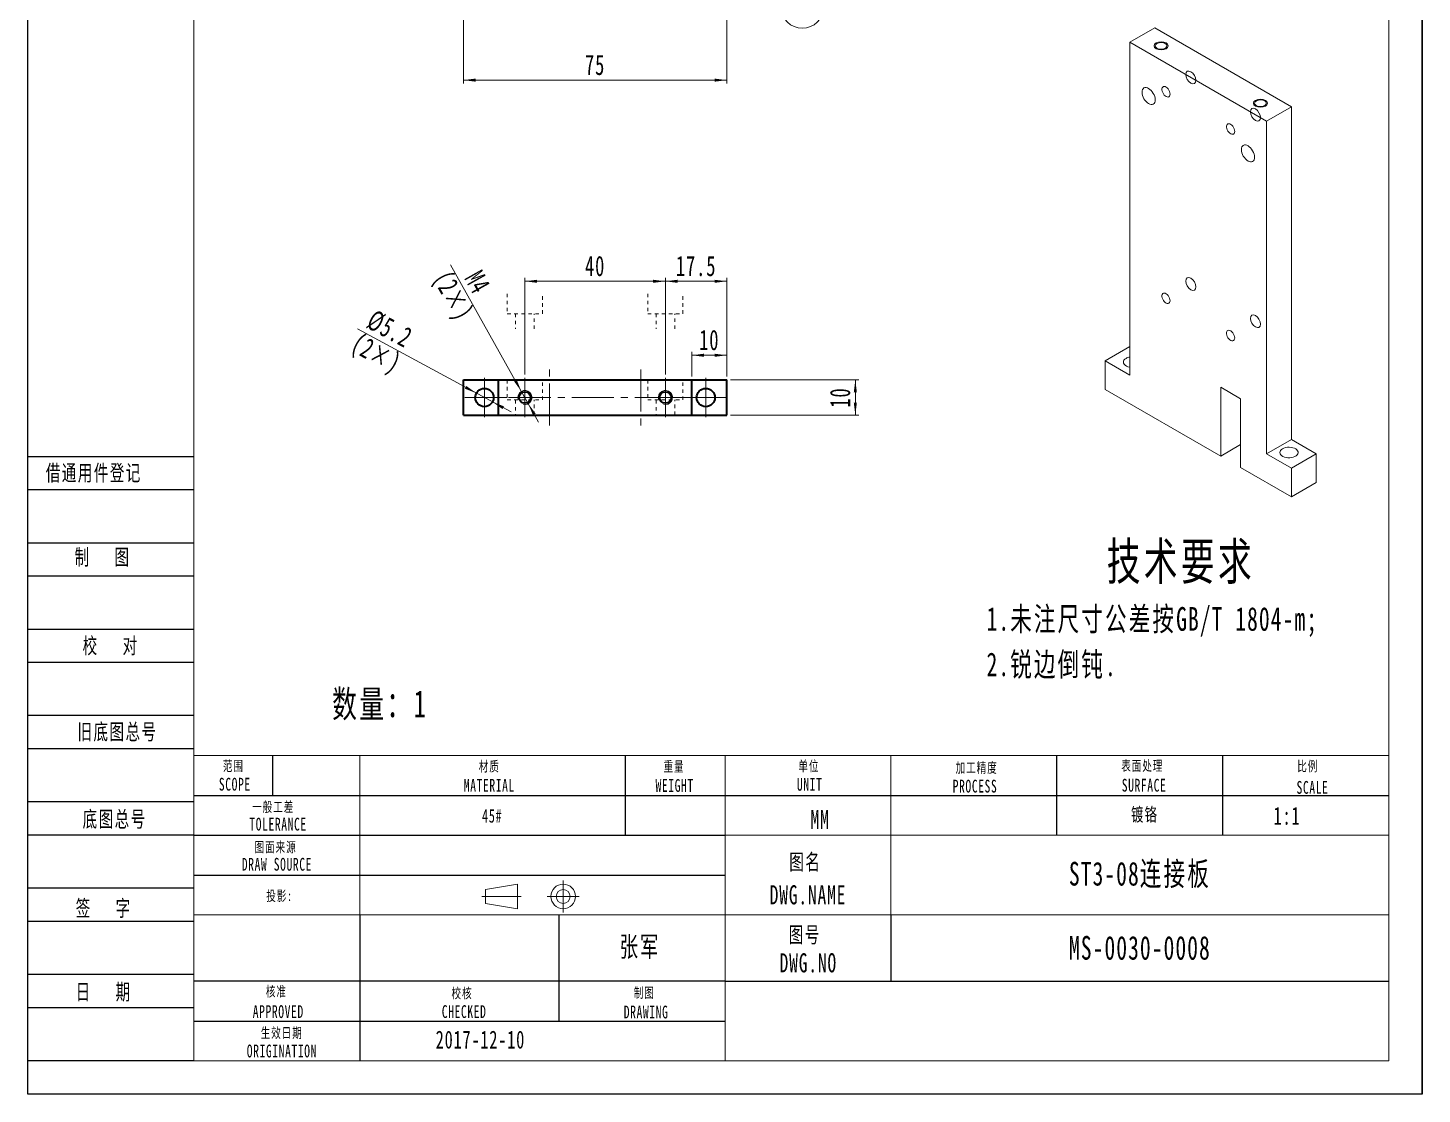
# Model space of a CAD drawing. Header units: millimetres. Extents: x 0 to 8592, y 0 to 561.
# Drawn here: x 2701.8 to 3098.6, y 0 to 303.5 of the extents above; entities that cross this region are included whole.
import ezdxf

# ---------------------------------------------------------------- set-up
doc = ezdxf.new("R2010")
doc.units = ezdxf.units.MM
for name, pattern in [('AD_LTYPE3 0 mm', [16, 11, -1, 1, -1, 1, -1]), ('AD_LTYPE6 0 mm', [12, 1, -1, 1, -1, 1, -1, 1, -1, 1, -1, 1, -1]), ('点画线', [18, 12, -2, 2, -2]), ('虚线', [2, 1, -1])]:
    doc.linetypes.add(name, pattern=pattern)
doc.layers.get('0').update_dxf_attribs({"lineweight": 35})
for name, color, linetype, lineweight in [('ACAD0', 7, 'Continuous', 0), ('ACADA-定位3-标高', 171, 'Continuous', 0), ('ACADA-构件3-柱砼', 9, 'Continuous', 0), ('ACADA-构件8-屋面', 7, 'Continuous', 0), ('EB0', 7, 'Continuous', 35), ('中心线层', 1, '点画线', 18), ('尺寸线层', 3, 'Continuous', 18), ('虚线层', 6, '虚线', 18)]:
    doc.layers.add(name, color=color, linetype=linetype, lineweight=lineweight)
doc.styles.add('标准', font='', dxfattribs={"width": 0.667})
doc.styles.get('标准').set_extended_font_data('宋体')
doc.dimstyles.new('标准', dxfattribs={"dimtxt": 5.779688, "dimasz": 3.5, "dimexe": 1, "dimexo": 1, "dimgap": 1.209086, "dimtad": 1, "dimdec": 1, "dimdsep": 46, "dimtxsty": '标准', "dimblk": '_CAXARROW', "dimcen": 0, "dimdle": 6, "dimazin": 2, "dimtfac": 0.707107, "dimtdec": 3, "dimtmove": 0, "dimatfit": 3, "dimfxl": 1, "dimfrac": 2, "dimtolj": 1, "dimlwd": 18, "dimarcsym": 0})

# ---------------------------------------------------------------- blocks, each defined once
blk = doc.blocks.new('*X9')
at = {"layer": 'EB0', "linetype": 'Continuous', "lineweight": 18}
for points in [[(2890.72, 210.3), (2894.22, 209.86), (2894.22, 210.74)], [(2900.72, 210.3), (2897.22, 209.86), (2897.22, 210.74)]]:
    blk.add_hatch(color=0, dxfattribs=at).paths.add_polyline_path(points, flags=0)
at = {"layer": 'EB0', "color": 0, "linetype": 'Continuous', "lineweight": 18}
for p, q in [((2890.72, 204.27), (2890.72, 211.3)), ((2900.72, 204.27), (2900.72, 211.3)), ((2900.72, 210.3), (2890.72, 210.3))]:
    blk.add_line(p, q, dxfattribs=at)
at = {"layer": 'EB0', "color": 0, "linetype": 'Continuous', "lineweight": 18, "insert": (2895.72, 214.61), "char_height": 5.78, "width": 8.2177, "attachment_point": 5, "line_spacing_factor": 1.15057, "style": '标准'}
blk.add_mtext('\\T1.1;10', dxfattribs=at)
blk = doc.blocks.new('_CAXARROW')
blk.add_hatch(color=0).paths.add_polyline_path([(0, 0), (-1, 0.125), (-1, -0.125)], flags=0)
blk = doc.blocks.new('*X86')
at = {"layer": 'EB0', "linetype": 'Continuous', "lineweight": 18}
for points in [[(2825.72, 288.61), (2829.22, 289.05), (2829.22, 288.17)], [(2900.72, 288.61), (2897.22, 289.05), (2897.22, 288.17)]]:
    blk.add_hatch(color=0, dxfattribs=at).paths.add_polyline_path(points, flags=0)
at = {"layer": 'EB0', "color": 0, "linetype": 'Continuous', "lineweight": 18}
for p, q in [((2825.72, 325.36), (2825.72, 287.61)), ((2900.72, 325.36), (2900.72, 287.61)), ((2825.72, 288.61), (2900.72, 288.61))]:
    blk.add_line(p, q, dxfattribs=at)
at = {"layer": 'EB0', "color": 0, "linetype": 'Continuous', "lineweight": 18, "insert": (2863.22, 292.92), "char_height": 5.78, "width": 8.1213, "attachment_point": 5, "line_spacing_factor": 1.15057, "style": '标准'}
blk.add_mtext('\\T1.1;75', dxfattribs=at)
blk = doc.blocks.new('*X101')
at = {"layer": 'EB0', "linetype": 'Continuous', "lineweight": 18}
for points in [[(2883.22, 231.36), (2886.72, 230.92), (2886.72, 231.79)], [(2900.72, 231.36), (2897.22, 230.92), (2897.22, 231.79)]]:
    blk.add_hatch(color=0, dxfattribs=at).paths.add_polyline_path(points, flags=0)
at = {"layer": 'EB0', "color": 0, "linetype": 'Continuous', "lineweight": 18}
for p, q in [((2883.22, 204.87), (2883.22, 232.36)), ((2900.72, 231.36), (2883.22, 231.36)), ((2900.72, 204.27), (2900.72, 232.36))]:
    blk.add_line(p, q, dxfattribs=at)
at = {"layer": 'EB0', "color": 0, "linetype": 'Continuous', "lineweight": 18, "insert": (2891.97, 235.67), "char_height": 5.78, "width": 17.1678, "attachment_point": 5, "line_spacing_factor": 1.15057, "style": '标准'}
blk.add_mtext('\\T1.1;17.5', dxfattribs=at)
blk = doc.blocks.new('*X102')
at = {"layer": 'EB0', "linetype": 'Continuous', "lineweight": 18}
for points in [[(2843.22, 231.36), (2846.72, 231.79), (2846.72, 230.92)], [(2883.22, 231.36), (2879.72, 231.79), (2879.72, 230.92)]]:
    blk.add_hatch(color=0, dxfattribs=at).paths.add_polyline_path(points, flags=0)
at = {"layer": 'EB0', "color": 0, "linetype": 'Continuous', "lineweight": 18}
for p, q in [((2843.22, 204.87), (2843.22, 232.36)), ((2843.22, 231.36), (2883.22, 231.36)), ((2883.22, 204.87), (2883.22, 232.36))]:
    blk.add_line(p, q, dxfattribs=at)
at = {"layer": 'EB0', "color": 0, "linetype": 'Continuous', "lineweight": 18, "insert": (2863.22, 235.67), "char_height": 5.78, "width": 8.2177, "attachment_point": 5, "line_spacing_factor": 1.15057, "style": '标准'}
blk.add_mtext('\\T1.1;40', dxfattribs=at)
blk = doc.blocks.new('*X103')
at = {"layer": 'EB0', "linetype": 'Continuous', "lineweight": 18}
for points in [[(2937.29, 203.27), (2936.85, 199.77), (2937.72, 199.77)], [(2937.29, 193.27), (2936.85, 196.77), (2937.72, 196.77)]]:
    blk.add_hatch(color=0, dxfattribs=at).paths.add_polyline_path(points, flags=0)
at = {"layer": 'EB0', "color": 0, "linetype": 'Continuous', "lineweight": 18}
for p, q in [((2901.72, 203.27), (2938.29, 203.27)), ((2937.29, 193.27), (2937.29, 203.27)), ((2901.72, 193.27), (2938.29, 193.27))]:
    blk.add_line(p, q, dxfattribs=at)
at = {"layer": 'EB0', "color": 0, "linetype": 'Continuous', "lineweight": 18, "insert": (2932.98, 198.27), "char_height": 5.78, "width": 8.2177, "attachment_point": 5, "rotation": 90, "line_spacing_factor": 1.15057, "style": '标准'}
blk.add_mtext('\\T1.1;10', dxfattribs=at)
blk = doc.blocks.new('*X104')
at = {"layer": 'EB0', "linetype": 'Continuous', "lineweight": 18}
for points in [[(2829.43, 199.51), (2826.56, 201.56), (2826.15, 200.79)], [(2834, 197.03), (2837.29, 195.75), (2836.87, 194.98)]]:
    blk.add_hatch(color=0, dxfattribs=at).paths.add_polyline_path(points, flags=0)
at = {"layer": 'EB0', "color": 0, "linetype": 'Continuous', "lineweight": 18}
blk.add_line((2795.63, 217.81), (2839.28, 194.18), dxfattribs=at)
at = {"layer": 'EB0', "color": 0, "linetype": 'Continuous', "lineweight": 18, "attachment_point": 5, "rotation": 331.5676, "line_spacing_factor": 1.15057, "style": '标准'}
for s, insert, char_height, width in [('\\T1.1;%%C5.2', (2804.76, 217.77), 5.7797, 21.8618), ('\\T1.1;(2×)', (2800.66, 210.19), 5.78, 25.9084)]:
    blk.add_mtext(s, dxfattribs=dict(at, insert=insert, char_height=char_height, width=width))
blk = doc.blocks.new('*X105')
at = {"layer": 'EB0', "linetype": 'Continuous', "lineweight": 18}
for points in [[(2842.24, 200.02), (2840.91, 203.28), (2840.15, 202.86)], [(2844.19, 196.53), (2846.29, 193.68), (2845.52, 193.26)]]:
    blk.add_hatch(color=0, dxfattribs=at).paths.add_polyline_path(points, flags=0)
at = {"layer": 'EB0', "color": 0, "linetype": 'Continuous', "lineweight": 18}
blk.add_line((2822.1, 236.02), (2847.12, 191.29), dxfattribs=at)
at = {"layer": 'EB0', "color": 0, "linetype": 'Continuous', "lineweight": 18, "char_height": 5.78, "attachment_point": 5, "rotation": 299.228, "line_spacing_factor": 1.15057, "style": '标准'}
for s, insert, width in [('\\T1.1;M4', (2829.79, 231.1), 23.5824), ('\\T1.1;(2×)', (2822.27, 226.89), 39.5891)]:
    blk.add_mtext(s, dxfattribs=dict(at, insert=insert, width=width))
blk = doc.blocks.new('*X285')
at = {"layer": '尺寸线层', "color": 0, "linetype": 'Continuous', "lineweight": 18}
for p, q in [((-21.46, 0), (6, 0)), ((0, -2), (0, -11))]:
    blk.add_line(p, q, dxfattribs=at)
at = {"layer": '尺寸线层', "color": 0, "linetype": 'Continuous', "lineweight": 35}
blk.add_line((6, -2), (-6, -2), dxfattribs=at)
at = {"layer": '尺寸线层', "color": 0, "linetype": 'Continuous', "lineweight": 18}
blk.add_circle((0, -17), 6, dxfattribs=at)
at = {"layer": '尺寸线层', "color": 0, "linetype": 'Continuous', "lineweight": 18, "insert": (0, -17), "char_height": 5.78, "width": 3.9514, "attachment_point": 5, "line_spacing_factor": 1.15057, "style": '标准'}
blk.add_mtext('\\T1.1;A', dxfattribs=at)

msp = doc.modelspace()

# ---------------------------------------------------------------- linework, layer by layer
at = {"layer": 'ACAD0', "linetype": 'Continuous', "lineweight": 0}
for p, q in [((2749, 9.45), (2749, 551.83)), ((3089.17, 551.83), (3089.17, 9.45)), ((2749, 96.38), (3089.17, 96.38)), ((2796.25, 51.02), (2796.25, 96.38)), ((2900.19, 9.45), (2900.19, 96.38)), ((2947.43, 51.02), (2947.43, 96.38)), ((2900.19, 73.7), (3089.17, 73.7)), ((2749, 51.02), (3089.17, 51.02)), ((2749, 9.45), (3089.17, 9.45))]:
    msp.add_line(p, q, dxfattribs=at)
at = {"layer": 'ACAD0', "color": 7, "linetype": 'Continuous', "lineweight": 15}
for p, q in [((3015.47, 299.39), (3022.54, 303.47)), ((3022.54, 303.47), (3061.43, 281.02)), ((3015.47, 204.67), (3015.47, 299.39)), ((3015.47, 299.39), (3054.36, 276.94)), ((3054.36, 276.94), (3061.43, 281.02)), ((3061.43, 186.3), (3061.43, 281.02)), ((3054.36, 182.22), (3054.36, 276.94)), ((3008.4, 208.76), (3015.47, 212.84)), ((3008.4, 200.59), (3008.4, 208.76)), ((3008.4, 208.76), (3015.47, 204.67)), ((3008.4, 200.59), (3041.28, 181.61)), ((3046.94, 197.94), (3041.28, 201.21)), ((3041.28, 181.61), (3041.28, 201.21)), ((3046.94, 178.34), (3046.94, 197.94)), ((3046.94, 184.87), (3041.28, 181.61)), ((3054.36, 182.22), (3061.43, 186.3)), ((3061.43, 186.3), (3068.5, 182.22)), ((3054.36, 182.22), (3061.43, 178.14)), ((3061.43, 178.14), (3068.5, 182.22)), ((3068.5, 174.06), (3068.5, 182.22)), ((3046.94, 178.34), (3061.43, 169.98)), ((3061.43, 169.98), (3061.43, 178.14)), ((3061.43, 169.98), (3068.5, 174.06))]:
    msp.add_line(p, q, dxfattribs=at)
at = {"layer": 'ACAD0', "color": 7, "linetype": 'AD_LTYPE6 0 mm', "lineweight": 0}
for p, q in [((2838.22, 227.81), (2838.22, 222.11)), ((2848.22, 222.11), (2848.22, 227.81)), ((2878.22, 227.81), (2878.22, 222.11)), ((2888.22, 222.11), (2888.22, 227.81)), ((2838.22, 222.11), (2848.22, 222.11)), ((2840.57, 222.11), (2840.57, 217.81)), ((2845.87, 217.81), (2845.87, 222.11)), ((2878.22, 222.11), (2888.22, 222.11)), ((2880.57, 222.11), (2880.57, 217.81)), ((2885.87, 217.81), (2885.87, 222.11))]:
    msp.add_line(p, q, dxfattribs=at)
at = {"layer": 'ACAD0', "color": 7, "linetype": 'Continuous', "lineweight": 0}
for points in [[(3022.89, 297.56), (3022.46, 297.93), (3022.31, 298.37), (3022.46, 298.81), (3022.89, 299.19), (3023.54, 299.44), (3024.31, 299.53), (3025.07, 299.44), (3025.72, 299.19), (3026.16, 298.81), (3026.31, 298.37), (3026.16, 297.93), (3025.72, 297.56), (3025.07, 297.31), (3024.31, 297.22), (3023.54, 297.31), (3022.89, 297.56)], [(3032.79, 291.02), (3032.25, 291.21), (3031.79, 291.12), (3031.49, 290.77), (3031.38, 290.21), (3031.49, 289.52), (3031.79, 288.81), (3032.25, 288.19), (3032.79, 287.76), (3033.34, 287.57), (3033.79, 287.66), (3034.1, 288.01), (3034.21, 288.57), (3034.1, 289.26), (3033.79, 289.97), (3033.34, 290.59), (3032.79, 291.02)], [(3051.18, 281.23), (3050.75, 281.6), (3050.59, 282.04), (3050.75, 282.49), (3051.18, 282.86), (3051.83, 283.11), (3052.59, 283.2), (3053.36, 283.11), (3054.01, 282.86), (3054.44, 282.49), (3054.59, 282.04), (3054.44, 281.6), (3054.01, 281.23), (3053.36, 280.98), (3052.59, 280.89), (3051.83, 280.98), (3051.18, 281.23)], [(3051.18, 280.41), (3050.64, 280.6), (3050.18, 280.51), (3049.87, 280.16), (3049.76, 279.59), (3049.87, 278.91), (3050.18, 278.2), (3050.64, 277.58), (3051.18, 277.14), (3051.72, 276.96), (3052.18, 277.05), (3052.49, 277.4), (3052.59, 277.96), (3052.49, 278.65), (3052.18, 279.35), (3051.72, 279.97), (3051.18, 280.41)], [(3032.79, 232.23), (3032.25, 232.42), (3031.79, 232.33), (3031.49, 231.98), (3031.38, 231.42), (3031.49, 230.73), (3031.79, 230.02), (3032.25, 229.4), (3032.79, 228.97), (3033.34, 228.78), (3033.79, 228.87), (3034.1, 229.22), (3034.21, 229.78), (3034.1, 230.47), (3033.79, 231.18), (3033.34, 231.8), (3032.79, 232.23)], [(3051.18, 221.62), (3050.64, 221.81), (3050.18, 221.72), (3049.87, 221.37), (3049.76, 220.8), (3049.87, 220.12), (3050.18, 219.41), (3050.64, 218.79), (3051.18, 218.35), (3051.72, 218.17), (3052.18, 218.25), (3052.49, 218.61), (3052.59, 219.17), (3052.49, 219.86), (3052.18, 220.56), (3051.72, 221.18), (3051.18, 221.62)]]:
    msp.add_lwpolyline(points, dxfattribs=at)
at = {"layer": 'ACAD0', "color": 7, "linetype": 'Continuous', "lineweight": 15}
for points in [[(3023.14, 297.7), (3023.47, 297.55), (3023.85, 297.46), (3024.26, 297.42), (3024.67, 297.44), (3025.06, 297.52), (3025.4, 297.66), (3025.67, 297.84), (3025.86, 298.05), (3025.95, 298.28), (3025.94, 298.52), (3025.82, 298.75), (3025.61, 298.96), (3025.32, 299.13), (3024.96, 299.25), (3024.57, 299.31), (3024.15, 299.32), (3023.75, 299.27), (3023.38, 299.16), (3023.07, 299), (3022.84, 298.8), (3022.7, 298.58), (3022.66, 298.34), (3022.72, 298.11), (3022.89, 297.89), (3023.14, 297.7)], [(3018.9, 285.17), (3018.94, 285.57), (3019.04, 285.91), (3019.22, 286.18), (3019.45, 286.38), (3019.73, 286.48), (3020.06, 286.5), (3020.41, 286.42), (3020.77, 286.25), (3021.14, 285.99), (3021.49, 285.67), (3021.81, 285.28), (3022.1, 284.85), (3022.33, 284.39), (3022.5, 283.91), (3022.61, 283.44), (3022.65, 283), (3022.61, 282.6), (3022.5, 282.26), (3022.33, 281.98), (3022.1, 281.79), (3021.81, 281.68), (3021.49, 281.67), (3021.14, 281.75), (3020.77, 281.92), (3020.41, 282.17), (3020.06, 282.5), (3019.73, 282.89), (3019.45, 283.32), (3019.22, 283.78), (3019.04, 284.25), (3018.94, 284.72), (3018.9, 285.17)], [(3026.89, 284.64), (3026.85, 284.99), (3026.75, 285.37), (3026.57, 285.74), (3026.35, 286.09), (3026.08, 286.38), (3025.8, 286.61), (3025.5, 286.76), (3025.23, 286.81), (3024.98, 286.78), (3024.78, 286.65), (3024.64, 286.43), (3024.57, 286.15), (3024.57, 285.81), (3024.64, 285.44), (3024.78, 285.06), (3024.98, 284.7), (3025.23, 284.38), (3025.5, 284.11), (3025.8, 283.92), (3026.08, 283.82), (3026.35, 283.81), (3026.57, 283.9), (3026.75, 284.07), (3026.85, 284.32), (3026.89, 284.64)], [(3051.43, 281.37), (3051.75, 281.22), (3052.13, 281.13), (3052.54, 281.09), (3052.95, 281.11), (3053.34, 281.2), (3053.68, 281.33), (3053.96, 281.51), (3054.15, 281.72), (3054.24, 281.95), (3054.22, 282.19), (3054.11, 282.42), (3053.9, 282.63), (3053.6, 282.8), (3053.25, 282.92), (3052.85, 282.99), (3052.44, 282.99), (3052.03, 282.94), (3051.67, 282.83), (3051.36, 282.67), (3051.12, 282.48), (3050.98, 282.25), (3050.94, 282.01), (3051.01, 281.78), (3051.17, 281.56), (3051.43, 281.37)], [(3045.27, 274.02), (3045.24, 274.38), (3045.13, 274.75), (3044.96, 275.13), (3044.73, 275.47), (3044.47, 275.77), (3044.18, 276), (3043.89, 276.14), (3043.61, 276.2), (3043.36, 276.16), (3043.16, 276.03), (3043.02, 275.82), (3042.95, 275.53), (3042.95, 275.19), (3043.02, 274.83), (3043.16, 274.45), (3043.36, 274.09), (3043.61, 273.76), (3043.89, 273.5), (3044.18, 273.31), (3044.47, 273.21), (3044.73, 273.2), (3044.96, 273.28), (3045.13, 273.46), (3045.24, 273.71), (3045.27, 274.02)], [(3047.18, 268.84), (3047.22, 269.24), (3047.33, 269.58), (3047.5, 269.86), (3047.73, 270.05), (3048.02, 270.16), (3048.34, 270.17), (3048.69, 270.09), (3049.06, 269.92), (3049.42, 269.67), (3049.77, 269.34), (3050.1, 268.95), (3050.38, 268.52), (3050.62, 268.06), (3050.79, 267.58), (3050.9, 267.12), (3050.93, 266.67), (3050.9, 266.27), (3050.79, 265.93), (3050.62, 265.65), (3050.38, 265.46), (3050.1, 265.35), (3049.77, 265.34), (3049.42, 265.42), (3049.06, 265.59), (3048.69, 265.84), (3048.34, 266.17), (3048.02, 266.56), (3047.73, 266.99), (3047.5, 267.45), (3047.33, 267.93), (3047.22, 268.39), (3047.18, 268.84)], [(3026.89, 225.84), (3026.85, 226.2), (3026.75, 226.58), (3026.57, 226.95), (3026.35, 227.29), (3026.08, 227.59), (3025.8, 227.82), (3025.5, 227.97), (3025.23, 228.02), (3024.98, 227.99), (3024.78, 227.85), (3024.64, 227.64), (3024.57, 227.35), (3024.57, 227.02), (3024.64, 226.65), (3024.78, 226.27), (3024.98, 225.91), (3025.23, 225.59), (3025.5, 225.32), (3025.8, 225.13), (3026.08, 225.03), (3026.35, 225.02), (3026.57, 225.1), (3026.75, 225.28), (3026.85, 225.53), (3026.89, 225.84)], [(3045.27, 215.23), (3045.24, 215.59), (3045.13, 215.96), (3044.96, 216.34), (3044.73, 216.68), (3044.47, 216.98), (3044.18, 217.21), (3043.89, 217.35), (3043.61, 217.41), (3043.36, 217.37), (3043.16, 217.24), (3043.02, 217.03), (3042.95, 216.74), (3042.95, 216.4), (3043.02, 216.03), (3043.16, 215.66), (3043.36, 215.3), (3043.61, 214.97), (3043.89, 214.71), (3044.18, 214.52), (3044.47, 214.41), (3044.73, 214.41), (3044.96, 214.49), (3045.13, 214.67), (3045.24, 214.92), (3045.27, 215.23)], [(3014.34, 209.41), (3014.01, 209.17), (3013.76, 208.9), (3013.62, 208.61), (3013.58, 208.31), (3013.64, 208.01), (3013.81, 207.72), (3014.08, 207.46), (3014.43, 207.23), (3014.86, 207.05), (3015.34, 206.93), (3015.47, 206.9)], [(3058.89, 183.69), (3058.55, 183.46), (3058.31, 183.19), (3058.17, 182.9), (3058.13, 182.59), (3058.19, 182.29), (3058.36, 182), (3058.63, 181.74), (3058.98, 181.52), (3059.41, 181.34), (3059.88, 181.21), (3060.4, 181.14), (3060.92, 181.13), (3061.44, 181.19), (3061.93, 181.3), (3062.37, 181.47), (3062.74, 181.68), (3063.03, 181.94), (3063.22, 182.22), (3063.32, 182.52), (3063.3, 182.82), (3063.19, 183.12), (3062.97, 183.39), (3062.65, 183.64), (3062.26, 183.84), (3061.81, 184), (3061.31, 184.09), (3060.79, 184.13), (3060.27, 184.11), (3059.76, 184.03), (3059.29, 183.88), (3058.89, 183.69)]]:
    msp.add_lwpolyline(points, dxfattribs=at)
msp.add_arc((3015.98, 206.41), 3.42, 98.6469, 118.7618, dxfattribs=at)
at = {"layer": 'ACAD0', "color": 7, "linetype": 'Continuous', "lineweight": 0}
for centre in [(2843.22, 198.27), (2883.22, 198.27)]:
    msp.add_arc(centre, 2, 255, 195, dxfattribs=at)
at = {"layer": 'ACADA-构件3-柱砼', "linetype": 'ByBlock', "lineweight": -2, "ltscale": 0.2}
for p, q in [((2701.76, 0), (2701.76, 561.27)), ((3098.62, 0), (3098.62, 561.27)), ((3098.62, 561.27), (3098.62, 0)), ((2749, 181.42), (2701.76, 181.42)), ((2749, 171.97), (2701.76, 171.97)), ((2749, 156.85), (2701.76, 156.85)), ((2749, 147.41), (2701.76, 147.41)), ((2749, 132.29), (2701.76, 132.29)), ((2749, 122.84), (2701.76, 122.84)), ((2749, 107.72), (2701.76, 107.72)), ((2749, 98.27), (2701.76, 98.27)), ((2771.42, 96.4), (2771.42, 85.04)), ((2871.84, 73.7), (2871.84, 96.38)), ((2994.68, 73.7), (2994.68, 96.38)), ((3041.93, 73.7), (3041.93, 96.38)), ((2749, 85.04), (3089.17, 85.04)), ((2749, 83.15), (2701.76, 83.15)), ((2749, 73.7), (2701.76, 73.7)), ((2749, 73.7), (2900.19, 73.7)), ((2749, 62.36), (2900.19, 62.36)), ((2749, 58.58), (2701.76, 58.58)), ((2749, 49.14), (2701.76, 49.14)), ((2796.25, 51.02), (2796.25, 9.45)), ((2852.94, 20.79), (2852.94, 51.02)), ((2947.43, 51.02), (2947.43, 32.13)), ((2749, 34.02), (2701.76, 34.02)), ((2900.19, 32.13), (2749, 32.13)), ((2900.19, 32.13), (3089.17, 32.13)), ((2749, 24.57), (2701.76, 24.57)), ((2749, 20.79), (2900.19, 20.79)), ((2749, 9.45), (2701.76, 9.45)), ((3098.62, 0), (2701.76, 0))]:
    msp.add_line(p, q, dxfattribs=at)
at = {"layer": 'ACADA-构件8-屋面', "linetype": 'Continuous', "lineweight": 18}
for p, q in [((2832.03, 58.24), (2841.13, 59.75)), ((2841.13, 59.75), (2841.13, 52.77)), ((2854.13, 51.71), (2854.13, 60.81)), ((2830.97, 56.26), (2842.19, 56.26)), ((2832.03, 58.24), (2832.03, 54.28)), ((2849.59, 56.26), (2858.68, 56.26)), ((2832.03, 54.28), (2841.13, 52.77))]:
    msp.add_line(p, q, dxfattribs=at)
for radius in [3.49, 1.98]:
    msp.add_circle((2854.13, 56.26), radius, dxfattribs=at)
at = {"layer": 'EB0'}
for p, q in [((2825.72, 193.27), (2825.72, 203.27)), ((2825.72, 203.27), (2835.72, 203.27)), ((2835.72, 203.27), (2890.72, 203.27)), ((2835.72, 193.27), (2835.72, 203.27)), ((2890.72, 193.27), (2890.72, 203.27)), ((2890.72, 203.27), (2900.72, 203.27)), ((2900.72, 193.27), (2900.72, 203.27)), ((2825.72, 193.27), (2835.72, 193.27)), ((2835.72, 193.27), (2890.72, 193.27)), ((2890.72, 193.27), (2900.72, 193.27))]:
    msp.add_line(p, q, dxfattribs=at)
for centre, radius in [((2831.72, 198.27), 2.6), ((2843.22, 198.27), 1.65), ((2883.22, 198.27), 1.65), ((2894.72, 198.27), 2.6)]:
    msp.add_circle(centre, radius, dxfattribs=at)
at = {"layer": '中心线层', "linetype": '点画线', "lineweight": 18}
for p, q in [((2831.72, 192.67), (2831.72, 203.87)), ((2843.22, 192.67), (2843.22, 203.87)), ((2850.22, 190.27), (2850.22, 206.27)), ((2876.22, 206.27), (2876.22, 190.27)), ((2883.22, 192.67), (2883.22, 203.87)), ((2894.72, 192.67), (2894.72, 203.87)), ((2826.12, 198.27), (2838.57, 198.27)), ((2838.57, 198.27), (2878.57, 198.27)), ((2878.57, 198.27), (2889.12, 198.27)), ((2889.12, 198.27), (2900.32, 198.27))]:
    msp.add_line(p, q, dxfattribs=at)
at = {"layer": '虚线层', "color": 6, "linetype": '虚线', "lineweight": 18}
for p, q in [((2838.22, 203.27), (2838.22, 197.57)), ((2848.22, 197.57), (2848.22, 203.27)), ((2878.22, 203.27), (2878.22, 197.57)), ((2888.22, 197.57), (2888.22, 203.27)), ((2838.22, 197.57), (2848.22, 197.57)), ((2840.57, 197.57), (2840.57, 193.27)), ((2845.87, 193.27), (2845.87, 197.57)), ((2878.22, 197.57), (2888.22, 197.57)), ((2880.57, 197.57), (2880.57, 193.27)), ((2885.87, 193.27), (2885.87, 197.57))]:
    msp.add_line(p, q, dxfattribs=at)

# ---------------------------------------------------------------- block references
at = {"layer": '尺寸线层'}
msp.add_blockref('*X285', (2922.18, 326.36), dxfattribs=at)

# ---------------------------------------------------------------- texts
at = {"layer": 'ACADA-定位3-标高', "linetype": 'Continuous', "lineweight": 18, "line_spacing_factor": 1.15057, "style": '标准'}
for s, insert, char_height, width, attachment_point in [('\\T1.1;数量：1', (2788.38, 106.33), 7.715, 38.9526, 7), ('\\T1.1;ST3-08连接板', (3018.3, 62.36), 6.743, 141.736, 5), ('\\T1.1;MS-0030-0008', (3018.3, 41.58), 6.743, 141.736, 5), ('\\T1.1;2017-12-10', (2817.84, 12.89), 5.0988, 39.173, 7)]:
    msp.add_mtext(s, dxfattribs=dict(at, insert=insert, char_height=char_height, width=width, attachment_point=attachment_point))
at = {"layer": 'ACADA-定位3-标高', "linetype": 'AD_LTYPE3 0 mm', "lineweight": 0, "insert": (3056.34, 76.59), "char_height": 5.097, "width": 10.8681, "attachment_point": 7, "line_spacing_factor": 1.15057, "style": '标准'}
msp.add_mtext('\\T1.1;1:1', dxfattribs=at)
at = {"layer": 'ACADA-构件8-屋面', "linetype": 'Continuous', "lineweight": 18, "line_spacing_factor": 1.15057, "style": '标准'}
for s, insert, char_height, width, attachment_point in [('\\T1.1;借通用件登记', (2706.86, 179.11), 4.5511, 42.9407, 1), ('\\T1.1;制   图', (2715.05, 155.13), 4.5511, 24.9916, 1), ('\\T1.1;校   对', (2717.34, 129.94), 4.5511, 24.9916, 1), ('\\T1.1;旧底图总号', (2715.88, 105.42), 4.5511, 71.2879, 1), ('\\T1.1;范围', (2760.26, 93.27), 2.913, 9.1903, 5), ('\\T1.1;单位', (2924.07, 93.24), 2.913, 13.0647, 5), ('\\T1.1;表面处理', (3018.97, 93.31), 2.913, 18.3844, 5), ('\\T1.1;材质', (2833.1, 93.14), 2.913, 15.0019, 5), ('\\T1.1;重量', (2885.68, 93.16), 2.913, 16.9391, 5), ('\\T1.1;加工精度', (2971.83, 92.76), 2.913, 18.3844, 5), ('\\T1.1;比例', (3066.07, 93.18), 2.913, 16.6913, 5), ('\\T1.1;SCOPE', (2760.66, 88.18), 3.6408, 10.4963, 5), ('\\T1.1;MATERIAL', (2833.11, 87.9), 3.6408, 15.3921, 5), ('\\T1.1;WEIGHT', (2885.86, 87.82), 3.6408, 15.2903, 5), ('\\T1.1;UNIT', (2924.29, 88.16), 3.641, 11.0089, 5), ('\\T1.1;PROCESS', (2971.35, 87.63), 3.6408, 14.676, 5), ('\\T1.1;SURFACE', (3019.48, 87.89), 3.6408, 14.5742, 5), ('\\T1.1;SCALE', (3067.42, 87.27), 3.6408, 15.1339, 5), ('\\T1.1;一般工差', (2771.58, 81.59), 2.913, 20.3216, 5), ('\\T1.1;底图总号', (2717.34, 80.56), 4.551, 24.9916, 1), ('\\T1.1;   MM', (2923.18, 78.18), 5.4613, 22.3434, 5), ('\\T1.1;TOLERANCE', (2772.97, 76.81), 3.6408, 18.4486, 5), ('\\T1.1;图面来源', (2772.27, 70.15), 2.913, 24.196, 5), ('\\T1.1;图名', (2923.04, 65.83), 4.551, 13.7855, 5), ('\\T1.1;签   字', (2715.36, 55.19), 4.5511, 24.9916, 1), ('\\T1.1;投影:', (2773.33, 56.28), 2.913, 108.913, 5), ('\\T1.1;图号', (2922.91, 45.12), 4.551, 22.5029, 5), ('\\T1.1;张军', (2875.97, 41.66), 5.772, 75.5925, 5), ('\\T1.1;日   期', (2715.36, 31.38), 4.5511, 24.9916, 1), ('\\T1.1;核准', (2772.49, 29.07), 2.913, 16.9391, 5), ('\\T1.1;校核', (2825.34, 28.58), 2.913, 15.0019, 5), ('\\T1.1;制图', (2877.21, 28.7), 2.913, 18.8763, 5), ('\\T1.1;APPROVED', (2773.03, 23.46), 3.6408, 17.0202, 5), ('\\T1.1;CHECKED', (2825.93, 23.46), 3.6408, 14.676, 5), ('\\T1.1;DRAWING', (2877.73, 23.34), 3.6408, 14.1672, 5), ('\\T1.1;生效日期', (2774.02, 17.29), 2.913, 24.196, 5), ('\\T1.1;ORIGINATION', (2774.06, 12.24), 3.6408, 20.5743, 5)]:
    msp.add_mtext(s, dxfattribs=dict(at, insert=insert, char_height=char_height, width=width, attachment_point=attachment_point))
at = {"layer": '尺寸线层', "linetype": 'Continuous', "lineweight": 18, "line_spacing_factor": 1.15057, "style": '标准'}
for s, insert, char_height, width, attachment_point in [('\\T1.1;技术要求', (3008.87, 156.92), 10.537, 72.7231, 1), ('\\T1.1;1.未注尺寸公差按GB/T 1804-m;\\P2.锐边倒钝.', (2974.64, 138.63), 6.743, 128.952, 1), ('\\T1.1;45#', (2833.91, 79.19), 3.853, 40.532, 5), ('\\T1.1;镀铬', (3019.62, 79.37), 3.853, 47.2453, 5), ('\\T1.1;DRAW SOURCE', (2772.64, 65.39), 3.6408, 47.2128, 5), ('\\T1.1;DWG.NAME', (2923.81, 56.69), 5.4613, 47.2453, 5), ('\\T1.1;DWG.NO', (2923.91, 37.33), 5.4613, 47.4484, 5)]:
    msp.add_mtext(s, dxfattribs=dict(at, insert=insert, char_height=char_height, width=width, attachment_point=attachment_point))

# ---------------------------------------------------------------- dimensions: what is measured, and where the dimension line sits
at = {"layer": '尺寸线层'}
for base, p1, p2, picture, middle in [((2900.72, 288.61), (2825.72, 326.36), (2900.72, 326.36), '*X86', (2863.22, 288.61)), ((2883.22, 231.36), (2843.22, 203.87), (2883.22, 203.87), '*X102', (2863.22, 231.36)), ((2883.22, 231.36), (2900.72, 203.27), (2883.22, 203.87), '*X101', (2891.97, 231.36)), ((2890.72, 210.3), (2900.72, 203.27), (2890.72, 203.27), '*X9', (2895.72, 210.3))]:
    dim = msp.add_linear_dim(base=base, p1=p1, p2=p2, dimstyle='标准', override={"dimsah": 1, "dimtfill": 1, "dimtzin": 8}, dxfattribs=at)
    dim.commit()
    dim.dimension.update_dxf_attribs({"geometry": picture, "text_midpoint": middle})
dim = msp.add_diameter_dim_2p(p1=(2844.19, 196.53), p2=(2842.24, 200.02), text='M4', dimstyle='标准', override={"dimpost": '%%C<>\\X(2×)', "dimsah": 1, "dimtmove": 2, "dimtfill": 1}, dxfattribs=at)
dim.commit()
dim.dimension.update_dxf_attribs({"geometry": '*X105', "text_midpoint": (2826.03, 228.99), "dimtype": 163})
dim = msp.add_diameter_dim_2p(p1=(2834, 197.03), p2=(2829.43, 199.51), dimstyle='标准', override={"dimpost": '%%C<>\\X(2×)', "dimsah": 1, "dimtmove": 2, "dimtfill": 1, "dimtzin": 8}, dxfattribs=at)
dim.commit()
dim.dimension.update_dxf_attribs({"geometry": '*X104', "text_midpoint": (2802.71, 213.98), "dimtype": 163})
dim = msp.add_linear_dim(base=(2937.29, 203.27), p1=(2900.72, 193.27), p2=(2900.72, 203.27), angle=90, dimstyle='标准', override={"dimsah": 1, "dimtfill": 1, "dimtzin": 8}, dxfattribs=at)
dim.commit()
dim.dimension.update_dxf_attribs({"geometry": '*X103', "text_midpoint": (2937.29, 198.27)})

doc.saveas('drawing.dxf')
